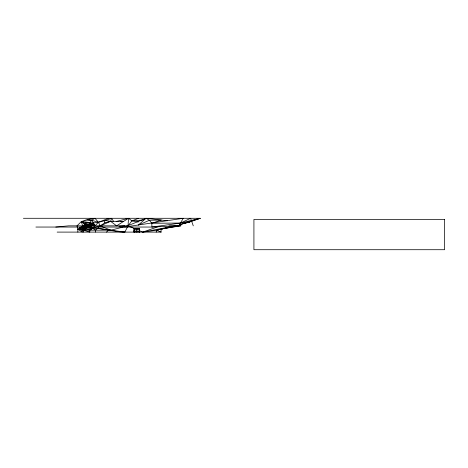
<?xml version="1.0" encoding="UTF-8"?>
<svg xmlns="http://www.w3.org/2000/svg" width="468" height="468" viewBox="0 0 468 468"><rect width="100%" height="100%" fill="white"/><g stroke="black" fill="none" stroke-linecap="round" stroke-linejoin="round"><path stroke-width="0.7" d="M83.585 232.099L83.585 230.174C97.098 225.172 111.103 232.087 124.839 232.099L128.027 225.845L128.507 218.287L116.14 221.522M90.886 224.307L91.254 229.25L87.487 229.25L89.792 230.174L92.717 228.326L98.374 222.288L108.582 218.287M87.2 225.845L85.708 226.734L85.515 227.629L82.251 230.174L77.852 229.215L76.998 225.845L81.274 221.645L87.417 219.457L95.016 218.287L98.374 222.288L100.298 225.845L110.635 221.329L123.716 221.329L120.27 221.592M35.901 227.044L151.924 227.044L178.998 225.845L180.116 224.693L180.484 223.055L183.234 218.287L124.628 227.044L146.092 218.287L167.515 220.773M156.213 232.099L156.64 230.256L175.266 225.845M100.298 225.845L104.82 222.809L110.635 221.329L111.559 218.287C101.825 222.107 91.593 224.57 81.274 221.645L82.625 225.845L77.852 229.215L77.852 232.099M89.792 230.174L89.792 232.099L83.585 230.174L90.886 225.845L91.225 224.47L92.401 224.19L93.506 223.137L94.32 225.845M193.266 225.845L190.616 218.287L180.484 223.055L178.998 225.845L180.116 224.693L185.451 222.657M124.839 232.099L110.828 230.174L82.251 230.174L84.848 225.845L84.848 224.307M89.885 225.453L89.885 222.768L91.558 220.217L95.016 218.287M95.525 232.099L95.525 230.174L97.479 228.402L110.828 230.174L128.027 225.845L131.912 220.867L138.622 218.287M179.525 225.371L180.379 224.424L179.057 225.845L161.086 228.998L161.086 232.099L57.154 232.099M97.479 228.402L99.877 225.845L101.228 226.272M106.517 232.099L108.389 230.174M87.165 224.552L87.2 225.014L86.393 225.014L86.393 224.517L87.2 224.517M89.587 224.552L89.212 224.517L89.212 225.014L89.616 225.014L89.616 224.517M82.625 225.845L85.843 224.002L91.026 224.347L91.225 225.845L91.225 224.47L92.401 224.33L93.939 224.903L93.939 225.845L93.939 224.903L92.401 224.19L90.418 224.312L90.886 224.552M88.171 224.886L88.171 224.523M88.171 225.389L88.171 225.02M83.585 230.174L87.2 227.173L88.534 227.173L91.389 228.326M85.843 224.47C86.679 224.4 84.854 224.383 85.714 224.47M88.926 224.47L89.207 224.324L88.446 224.517L88.446 225.014L88.844 225.014M90.02 224.47C90.85 224.4 89.025 224.383 89.885 224.47M82.251 230.174L87.2 227.173L87.2 225.453M82.953 229.01L81.543 229.724C79.987 227.992 85.913 227.653 87.2 227.173M85.708 226.734L83.871 227.471L85.515 227.629L87.2 226.921L85.708 226.734L87.2 226.272L86.978 226.038M23.4 218.287L200.169 218.287L189.634 222.066L182.625 223.78M159.219 226.325L142.722 232.099L139.382 230.677M90.886 225.845L92.717 228.326L99.877 225.845L110.828 230.174M180.116 224.693L200.169 218.287L180.484 223.055L151.924 227.044L151.802 223.254L149.444 220.27L146.092 218.287L138.212 225.149L149.444 220.27L161.355 220.054L151.802 223.254L180.484 223.055M183.462 223.177L185.451 222.592M186.785 222.206L190.131 221.224M191.47 220.832L200.169 218.287M173.142 226.255L142.722 232.099L156.64 230.256L173.195 226.336M182.163 223.663L189.634 222.066L187.528 222.306M161.086 228.998L180.806 225.845L180.806 224.581M91.342 225.529L94.121 225.114M91.026 224.347L84.702 224.347L81.274 221.645L91.558 220.217L98.374 222.288M55.786 227.044L68.632 225.845L128.027 225.845M104.82 222.809L104.604 220.393L110.635 221.329L116.602 225.845L128.507 218.287L131.912 220.867L143.226 219.972M119.053 226.272L124.839 225.845M89.885 222.809L85.843 222.809L85.843 225.453M85.843 222.897L85.843 223.938M89.885 222.897L89.885 223.938M84.848 224.47L85.258 224.318L84.848 224.552M88.493 224.453L87.563 224.453L87.563 225.453M84.848 225.453L90.886 225.453M87.2 225.523L88.534 225.523M87.2 225.594L88.534 225.594M87.2 225.675L88.534 225.675M168.977 225.845L180.806 225.845M134.082 228.442L139.476 228.442M134.082 228.735L139.476 228.741M134.082 228.817L139.476 228.817M134.082 229.806L139.476 229.823M134.082 230.367L133.977 232.099M135.504 231.034L135.504 232.099M136.808 231.034L136.744 232.099M92.769 224.734L94.138 224.821L91.301 224.476M131.912 220.867L138.37 221.99M82.251 230.004L77.852 229.215L82.251 232.099L82.251 230.004L79.221 228.249L84.848 225.845L84.702 224.347M87.417 219.457L91.558 220.217L95.32 225.845L89.885 222.768M110.635 221.329L112.016 221.621M91.535 223.967L92.857 224.283M88.534 225.845L89.961 226.366M156.64 230.256L161.086 232.099M130.034 226.699L134.708 228.688M81.274 221.645L85.843 224.002L84.977 224.307L84.977 225.453M80.426 229.016L79.221 228.249L83.708 227.74L81.543 229.724L80.952 229.25M92.717 228.326L95.525 230.174M111.559 218.287L113.718 221.522M139.575 230.367L139.575 232.099M139.476 232.099L139.476 228.343L134.082 228.343L134.082 232.099M139.312 228.442L139.312 232.099M138.048 232.099L138.048 231.034L137.984 232.099M136.779 228.343L136.808 232.099M134.24 228.442L134.24 232.099M134.181 229.806L134.181 232.099M92.401 223.915L92.401 224.33M90.751 224.307L90.751 225.453M90.02 224.307L90.02 225.453M88.926 224.307L88.926 225.453M88.797 224.307L88.797 225.453M88.534 225.453L88.534 227.173M88.464 225.453L88.446 225.763M88.136 224.453L88.136 225.453M87.27 225.453L87.282 225.763M86.872 224.307L86.872 225.453M86.744 224.307L86.744 225.453M85.714 224.307L85.714 225.453M92.401 224.19L91.248 224.658L89.885 224.002L92.401 224.19M444.6 219.422L253.919 219.422L253.919 249.713L444.6 249.713L444.6 219.422"/></g></svg>
